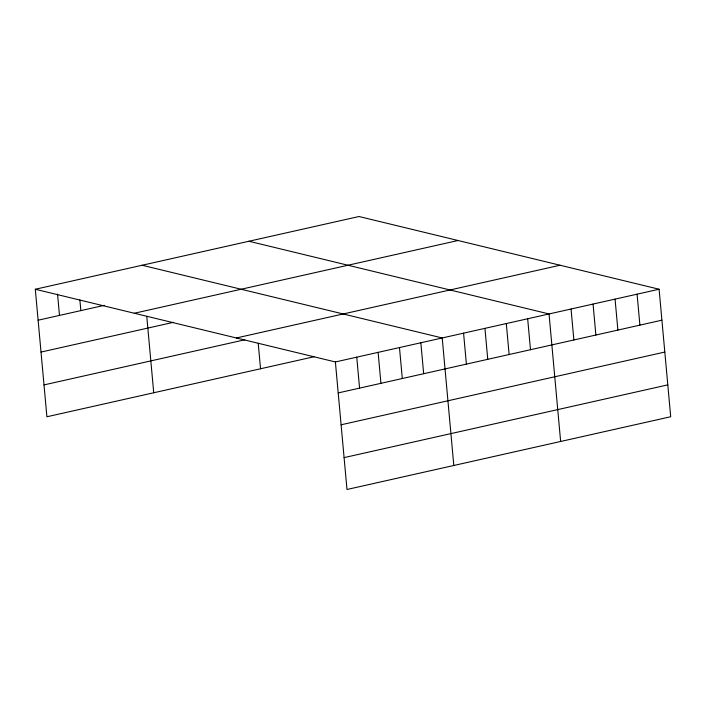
<?xml version="1.0" encoding="UTF-8"?>
<svg xmlns="http://www.w3.org/2000/svg" width="706" height="706" viewBox="0 0 706 706"><rect width="100%" height="100%" fill="white"/><g stroke="black" fill="none" stroke-linecap="round" stroke-linejoin="round"><path stroke-width="1.06" d="M35.3 289.257L359.01 216.513L659.095 289.231L670.7 416.743L346.99 489.487L335.385 361.966L35.3 289.257L46.905 416.769L314.011 356.751M38.115 320.215L104.347 305.327M134.325 313.252L458.035 240.508M41.019 352.073L173.482 322.315M236.36 337.971L560.07 265.235M44.001 384.911L244.832 339.78M335.385 361.966L659.095 289.231M338.209 392.924L661.91 320.189M341.104 424.791L664.814 352.047M344.096 457.62L667.797 384.876M248.944 241.249L549.039 313.958L560.643 441.479M142.127 265.253L442.212 337.962L453.817 465.483M637.086 294.173L639.901 325.131M615.067 299.123L617.891 330.081M593.058 304.065L595.873 335.023M571.048 309.016L573.863 339.974M527.673 318.759L530.488 349.717M506.308 323.56L509.123 354.518M484.943 328.361L487.758 359.319M463.577 333.161L466.392 364.12M420.847 342.763L423.662 373.721M399.481 347.564L402.296 378.522M378.116 352.365L380.931 383.323M356.751 357.165L359.575 388.123M258.228 343.275L260.549 368.761M146.777 316.394L153.731 392.765M79.875 299.935L80.846 310.614M57.539 294.067L59.48 315.414"/></g></svg>
